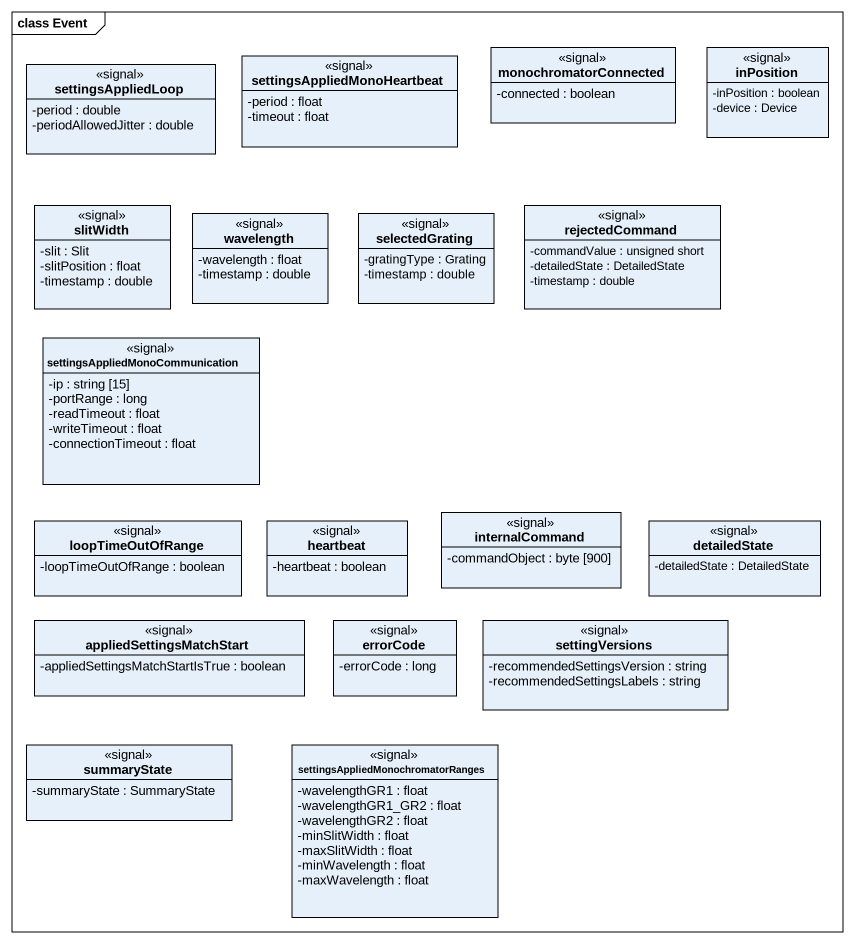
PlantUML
@startuml
mainframe class Event
hide circle
hide empty members
skinparam classAttributeIconSize 0
class settingsAppliedLoop <<signal>> {
  -period : double
  -periodAllowedJitter : double
}
class settingsAppliedMonoHeartbeat <<signal>> {
  -period : float
  -timeout : float
}
class monochromatorConnected <<signal>> {
  -connected : boolean
}
class inPosition <<signal>> {
  -inPosition : boolean
  -device : Device
}
class slitWidth <<signal>> {
  -slit : Slit
  -slitPosition : float
  -timestamp : double
}
class wavelength <<signal>> {
  -wavelength : float
  -timestamp : double
}
class selectedGrating <<signal>> {
  -gratingType : Grating
  -timestamp : double
}
class rejectedCommand <<signal>> {
  -commandValue : unsigned short
  -detailedState : DetailedState
  -timestamp : double
}
class "settingsAppliedMonoCommunication" as settingsAppliedMonoCommunica <<signal>> {
  -ip : string [15]
  -portRange : long
  -readTimeout : float
  -writeTimeout : float
  -connectionTimeout : float
}
class internalCommand <<signal>> {
  -commandObject : byte [900]
}
class loopTimeOutOfRange <<signal>> {
  -loopTimeOutOfRange : boolean
}
class heartbeat <<signal>> {
  -heartbeat : boolean
}
class detailedState <<signal>> {
  -detailedState : DetailedState
}
class appliedSettingsMatchStart <<signal>> {
  -appliedSettingsMatchStartIsTrue : boolean
}
class errorCode <<signal>> {
  -errorCode : long
}
class settingVersions <<signal>> {
  -recommendedSettingsVersion : string
  -recommendedSettingsLabels : string
}
class summaryState <<signal>> {
  -summaryState : SummaryState
}
class "settingsAppliedMonochromatorRanges" as settingsAppliedMonochromator <<signal>> {
  -wavelengthGR1 : float
  -wavelengthGR1_GR2 : float
  -wavelengthGR2 : float
  -minSlitWidth : float
  -maxSlitWidth : float
  -minWavelength : float
  -maxWavelength : float
}
@enduml
